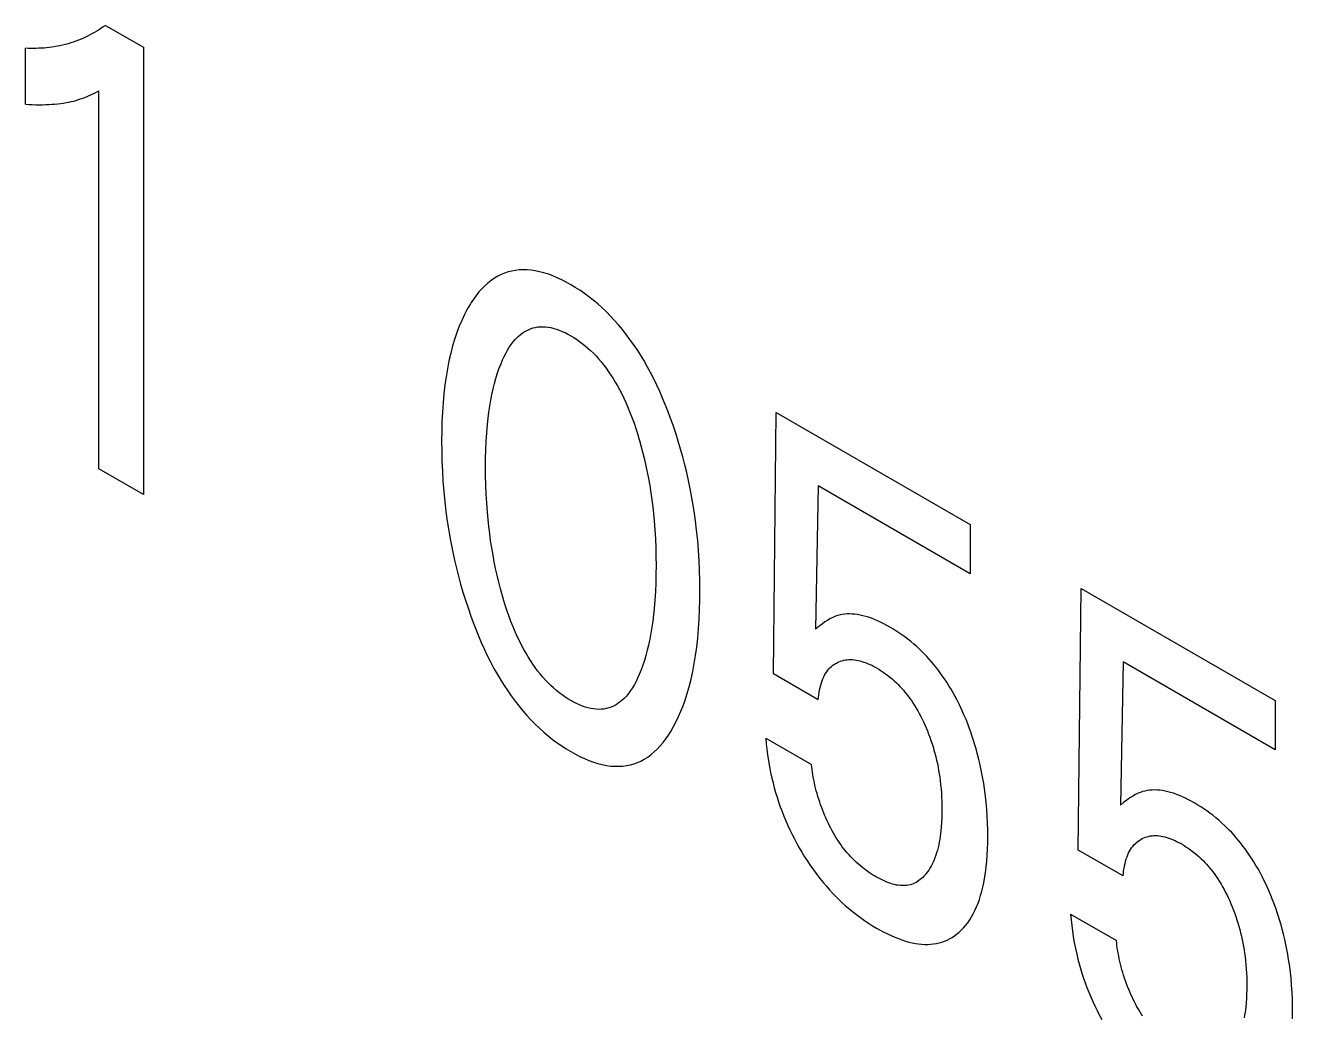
# Model space of a CAD drawing. Extents: x 0 to 420, y 0 to 297.
# Drawn here: x 179.182 to 183.092, y 122.081 to 125.136 of the extents above; entities that cross this region are included whole.
import ezdxf

# ---------------------------------------------------------------- set-up
doc = ezdxf.new("R2010")
doc.units = 0
doc.header["$LTSCALE"] = 23.1
doc.layers.add('40000_ISO', color=7, linetype='CONTINUOUS')

msp = doc.modelspace()

# ---------------------------------------------------------------- linework, layer by layer
at = {"layer": '40000_ISO', "color": 7, "linetype": 'CONTINUOUS'}
for p, q in [((179.4226, 125.1313), (179.4154, 125.1264)), ((179.4297, 125.1363), (179.4226, 125.1313)), ((179.4297, 125.1363), (179.5469, 125.0687)), ((179.3461, 125.0906), (179.3382, 125.0877)), ((179.354, 125.0938), (179.3461, 125.0906)), ((179.362, 125.0973), (179.354, 125.0938)), ((179.3699, 125.1009), (179.362, 125.0973)), ((179.3778, 125.1047), (179.3699, 125.1009)), ((179.3855, 125.1087), (179.3778, 125.1047)), ((179.3931, 125.1129), (179.3855, 125.1087)), ((179.4007, 125.1172), (179.3931, 125.1129)), ((179.4081, 125.1217), (179.4007, 125.1172)), ((179.4154, 125.1264), (179.4081, 125.1217)), ((179.1821, 124.8927), (179.1821, 125.0658)), ((179.1905, 125.0654), (179.1821, 125.0658)), ((179.1989, 125.0652), (179.1905, 125.0654)), ((179.2072, 125.0651), (179.1989, 125.0652)), ((179.2154, 125.0652), (179.2072, 125.0651)), ((179.2236, 125.0655), (179.2154, 125.0652)), ((179.2317, 125.0659), (179.2236, 125.0655)), ((179.2398, 125.0664), (179.2317, 125.0659)), ((179.2478, 125.0672), (179.2398, 125.0664)), ((179.2558, 125.0681), (179.2478, 125.0672)), ((179.2636, 125.0691), (179.2558, 125.0681)), ((179.2715, 125.0703), (179.2636, 125.0691)), ((179.2801, 125.0718), (179.2715, 125.0703)), ((179.2886, 125.0735), (179.2801, 125.0718)), ((179.2971, 125.0754), (179.2886, 125.0735)), ((179.3055, 125.0775), (179.2971, 125.0754)), ((179.3138, 125.0798), (179.3055, 125.0775)), ((179.322, 125.0822), (179.3138, 125.0798)), ((179.3301, 125.0849), (179.322, 125.0822)), ((179.3382, 125.0877), (179.3301, 125.0849)), ((179.5469, 125.0687), (179.5469, 123.6885)), ((179.3974, 124.9284), (179.4085, 124.9342)), ((179.4085, 123.7684), (179.4085, 124.9342)), ((179.2641, 124.8927), (179.2732, 124.8934)), ((179.2732, 124.8934), (179.2823, 124.8943)), ((179.2823, 124.8943), (179.2913, 124.8953)), ((179.2913, 124.8953), (179.3003, 124.8966)), ((179.3003, 124.8966), (179.3081, 124.8979)), ((179.3081, 124.8979), (179.3159, 124.8994)), ((179.3159, 124.8994), (179.3236, 124.9011)), ((179.3236, 124.9011), (179.3312, 124.9029)), ((179.3312, 124.9029), (179.3387, 124.9049)), ((179.3387, 124.9049), (179.3462, 124.9071)), ((179.3462, 124.9071), (179.3527, 124.9093)), ((179.3527, 124.9093), (179.3591, 124.9115)), ((179.3591, 124.9115), (179.3655, 124.9139)), ((179.3655, 124.9139), (179.3725, 124.9168)), ((179.3725, 124.9168), (179.3794, 124.9198)), ((179.3794, 124.9198), (179.3862, 124.9229)), ((179.3862, 124.9229), (179.3974, 124.9284)), ((179.1821, 124.8927), (179.1928, 124.8922)), ((179.1928, 124.8922), (179.2034, 124.8919)), ((179.2034, 124.8919), (179.214, 124.8916)), ((179.214, 124.8916), (179.2246, 124.8915)), ((179.2246, 124.8915), (179.2351, 124.8916)), ((179.2351, 124.8916), (179.2456, 124.8918)), ((179.2456, 124.8918), (179.2549, 124.8922)), ((179.2549, 124.8922), (179.2641, 124.8927)), ((180.619, 124.3492), (180.609, 124.3414)), ((180.6294, 124.3564), (180.619, 124.3492)), ((180.6403, 124.3628), (180.6294, 124.3564)), ((180.6504, 124.3677), (180.6403, 124.3628)), ((180.6608, 124.3719), (180.6504, 124.3677)), ((180.6715, 124.3755), (180.6608, 124.3719)), ((180.6827, 124.3783), (180.6715, 124.3755)), ((180.6941, 124.3804), (180.6827, 124.3783)), ((180.7058, 124.3818), (180.6941, 124.3804)), ((180.7178, 124.3823), (180.7058, 124.3818)), ((180.7301, 124.3821), (180.7178, 124.3823)), ((180.7426, 124.3811), (180.7301, 124.3821)), ((180.7556, 124.3791), (180.7426, 124.3811)), ((180.7688, 124.3764), (180.7556, 124.3791)), ((180.7822, 124.3728), (180.7688, 124.3764)), ((180.7958, 124.3685), (180.7822, 124.3728)), ((180.8095, 124.3634), (180.7958, 124.3685)), ((180.8233, 124.3576), (180.8095, 124.3634)), ((180.8371, 124.3511), (180.8233, 124.3576)), ((180.8511, 124.344), (180.8371, 124.3511)), ((180.5817, 124.3138), (180.5734, 124.3034)), ((180.5904, 124.3236), (180.5817, 124.3138)), ((180.5995, 124.3328), (180.5904, 124.3236)), ((180.609, 124.3414), (180.5995, 124.3328)), ((180.865, 124.3362), (180.8511, 124.344)), ((180.879, 124.3279), (180.865, 124.3362)), ((180.893, 124.3189), (180.879, 124.3279)), ((180.9069, 124.3093), (180.893, 124.3189)), ((180.9207, 124.2992), (180.9069, 124.3093)), ((180.5553, 124.277), (180.5457, 124.2607)), ((180.558, 124.2813), (180.5553, 124.277)), ((180.5655, 124.2926), (180.558, 124.2813)), ((180.5734, 124.3034), (180.5655, 124.2926)), ((180.9344, 124.2885), (180.9207, 124.2992)), ((180.948, 124.2771), (180.9344, 124.2885)), ((180.9614, 124.2652), (180.948, 124.2771)), ((180.5368, 124.2438), (180.5285, 124.2262)), ((180.5457, 124.2607), (180.5368, 124.2438)), ((180.9747, 124.2527), (180.9614, 124.2652)), ((180.9877, 124.2396), (180.9747, 124.2527)), ((181.0002, 124.2262), (180.9877, 124.2396)), ((180.5208, 124.208), (180.5137, 124.1892)), ((180.5285, 124.2262), (180.5208, 124.208)), ((180.715, 124.1864), (180.7212, 124.1905)), ((180.7212, 124.1905), (180.7276, 124.1942)), ((180.7276, 124.1942), (180.7343, 124.1975)), ((180.7343, 124.1975), (180.7412, 124.2003)), ((180.7412, 124.2003), (180.7483, 124.2027)), ((180.7483, 124.2027), (180.7557, 124.2045)), ((180.7557, 124.2045), (180.7633, 124.2058)), ((180.7633, 124.2058), (180.7711, 124.2065)), ((180.7711, 124.2065), (180.7791, 124.2067)), ((180.7791, 124.2067), (180.7871, 124.2062)), ((180.7871, 124.2062), (180.7954, 124.2052)), ((180.7954, 124.2052), (180.8037, 124.2037)), ((180.8037, 124.2037), (180.8122, 124.2016)), ((180.8122, 124.2016), (180.8208, 124.199)), ((180.8208, 124.199), (180.8296, 124.1959)), ((180.8296, 124.1959), (180.8383, 124.1923)), ((180.8383, 124.1923), (180.8472, 124.1883)), ((181.0125, 124.2122), (181.0002, 124.2262)), ((181.0245, 124.1978), (181.0125, 124.2122)), ((181.0363, 124.1829), (181.0245, 124.1978)), ((180.5071, 124.1699), (180.5004, 124.1475)), ((180.5137, 124.1892), (180.5071, 124.1699)), ((180.6753, 124.1432), (180.6813, 124.152)), ((180.6813, 124.152), (180.6876, 124.1603)), ((180.6876, 124.1603), (180.6943, 124.168)), ((180.6943, 124.168), (180.7015, 124.1753)), ((180.7015, 124.1753), (180.709, 124.1819)), ((180.709, 124.1819), (180.715, 124.1864)), ((180.8472, 124.1883), (180.8561, 124.1838)), ((180.8561, 124.1838), (180.865, 124.1788)), ((180.865, 124.1788), (180.8739, 124.1735)), ((180.8739, 124.1735), (180.8828, 124.1677)), ((180.8828, 124.1677), (180.8917, 124.1615)), ((180.8917, 124.1615), (180.9005, 124.155)), ((180.9005, 124.155), (180.9092, 124.148)), ((181.0477, 124.1676), (181.0363, 124.1829)), ((181.0588, 124.1519), (181.0477, 124.1676)), ((181.0696, 124.1359), (181.0588, 124.1519)), ((180.4944, 124.1246), (180.489, 124.1011)), ((180.5004, 124.1475), (180.4944, 124.1246)), ((180.6547, 124.1045), (180.6595, 124.1146)), ((180.6595, 124.1146), (180.6644, 124.1245)), ((180.6644, 124.1245), (180.6697, 124.1341)), ((180.6697, 124.1341), (180.6753, 124.1432)), ((180.9092, 124.148), (180.9178, 124.1406)), ((180.9178, 124.1406), (180.9263, 124.1329)), ((180.9263, 124.1329), (180.9347, 124.1248)), ((180.9347, 124.1248), (180.9429, 124.1163)), ((180.9429, 124.1163), (180.9509, 124.1075)), ((181.08, 124.1196), (181.0696, 124.1359)), ((181.09, 124.1031), (181.08, 124.1196)), ((180.4843, 124.077), (180.4801, 124.0525)), ((180.489, 124.1011), (180.4843, 124.077)), ((180.6383, 124.0615), (180.6434, 124.0762)), ((180.6434, 124.0762), (180.6488, 124.0905)), ((180.6488, 124.0905), (180.6547, 124.1045)), ((180.9509, 124.1075), (180.9589, 124.0981)), ((180.9589, 124.0981), (180.9667, 124.0883)), ((180.9667, 124.0883), (180.9743, 124.0783)), ((180.9743, 124.0783), (180.9817, 124.0679)), ((181.1009, 124.0842), (181.09, 124.1031)), ((181.1113, 124.065), (181.1009, 124.0842)), ((180.4801, 124.0525), (180.4766, 124.0275)), ((180.6293, 124.031), (180.6336, 124.0464)), ((180.6336, 124.0464), (180.6383, 124.0615)), ((180.9817, 124.0679), (180.9888, 124.0573)), ((180.9888, 124.0573), (180.9957, 124.0465)), ((180.9957, 124.0465), (181.0024, 124.0355)), ((181.0024, 124.0355), (181.0089, 124.0244)), ((181.1212, 124.0456), (181.1113, 124.065)), ((181.1307, 124.0261), (181.1212, 124.0456)), ((180.4734, 123.9996), (180.4708, 123.9713)), ((180.4766, 124.0275), (180.4734, 123.9996)), ((180.618, 123.9797), (180.6215, 123.9976)), ((180.6215, 123.9976), (180.6254, 124.0152)), ((180.6254, 124.0152), (180.6293, 124.031)), ((181.0089, 124.0244), (181.015, 124.0131)), ((181.015, 124.0131), (181.021, 124.0018)), ((181.021, 124.0018), (181.0285, 123.9864)), ((181.1398, 124.0064), (181.1307, 124.0261)), ((181.1484, 123.9866), (181.1398, 124.0064)), ((180.4708, 123.9713), (180.4689, 123.9425)), ((180.6122, 123.9429), (180.615, 123.9615)), ((180.615, 123.9615), (180.618, 123.9797)), ((181.0285, 123.9864), (181.0357, 123.971)), ((181.0357, 123.971), (181.0424, 123.9555)), ((181.0424, 123.9555), (181.0487, 123.9399)), ((181.1566, 123.9667), (181.1484, 123.9866)), ((181.1645, 123.9468), (181.1566, 123.9667)), ((180.4689, 123.9425), (180.4675, 123.9134)), ((180.6078, 123.9051), (180.6099, 123.9241)), ((180.6099, 123.9241), (180.6122, 123.9429)), ((181.0487, 123.9399), (181.0547, 123.9242)), ((181.0547, 123.9242), (181.0603, 123.9086)), ((181.172, 123.9268), (181.1645, 123.9468)), ((181.1807, 123.9024), (181.172, 123.9268)), ((181.49, 123.1353), (181.4988, 123.9418)), ((181.4988, 123.9418), (182.0974, 123.5962)), ((180.4667, 123.8839), (180.4664, 123.8541)), ((180.4675, 123.9134), (180.4667, 123.8839)), ((180.604, 123.8535), (180.6057, 123.8795)), ((180.6057, 123.8795), (180.6078, 123.9051)), ((181.0603, 123.9086), (181.0656, 123.8929)), ((181.0656, 123.8929), (181.0706, 123.8773)), ((181.0706, 123.8773), (181.0753, 123.8617)), ((181.1889, 123.878), (181.1807, 123.9024)), ((181.1967, 123.8536), (181.1889, 123.878)), ((180.4664, 123.8541), (180.4667, 123.8235)), ((180.6029, 123.8273), (180.604, 123.8535)), ((181.0753, 123.8617), (181.0769, 123.8561)), ((181.0769, 123.8561), (181.0824, 123.8363)), ((181.2039, 123.8292), (181.1967, 123.8536)), ((180.4667, 123.8235), (180.4674, 123.7926)), ((180.602, 123.7739), (180.6022, 123.8007)), ((180.6022, 123.8007), (180.6029, 123.8273)), ((181.0824, 123.8363), (181.0876, 123.8166)), ((181.0876, 123.8166), (181.0924, 123.797)), ((181.2107, 123.805), (181.2039, 123.8292)), ((181.217, 123.7808), (181.2107, 123.805)), ((179.5469, 123.6885), (179.4085, 123.7684)), ((180.4674, 123.7926), (180.4688, 123.7614)), ((180.4688, 123.7614), (180.4707, 123.7299)), ((180.6022, 123.7464), (180.602, 123.7739)), ((181.0924, 123.797), (181.0968, 123.7774)), ((181.0968, 123.7774), (181.1008, 123.758)), ((181.2229, 123.7567), (181.217, 123.7808)), ((180.4707, 123.7299), (180.4733, 123.6981)), ((180.6028, 123.7187), (180.6022, 123.7464)), ((181.1008, 123.758), (181.1046, 123.7386)), ((181.1046, 123.7386), (181.1085, 123.7165)), ((181.2296, 123.7266), (181.2229, 123.7567)), ((181.2356, 123.6967), (181.2296, 123.7266)), ((180.4733, 123.6981), (180.4764, 123.666)), ((180.604, 123.6907), (180.6028, 123.7187)), ((180.6056, 123.6625), (180.604, 123.6907)), ((181.1085, 123.7165), (181.112, 123.6946)), ((181.112, 123.6946), (181.1151, 123.6727)), ((181.241, 123.6669), (181.2356, 123.6967)), ((181.6284, 123.7154), (181.6204, 123.2735)), ((182.0974, 123.4447), (181.6284, 123.7154)), ((180.4764, 123.666), (180.4799, 123.6365)), ((180.6078, 123.634), (180.6056, 123.6625)), ((181.1151, 123.6727), (181.1178, 123.651)), ((181.1178, 123.651), (181.1201, 123.6295)), ((181.2457, 123.6374), (181.241, 123.6669)), ((180.4799, 123.6365), (180.484, 123.6068)), ((180.484, 123.6068), (180.4887, 123.5769)), ((180.6098, 123.6123), (180.6078, 123.634)), ((180.6121, 123.5905), (180.6098, 123.6123)), ((181.1201, 123.6295), (181.1222, 123.6081)), ((181.1222, 123.6081), (181.1244, 123.58)), ((181.2499, 123.6081), (181.2457, 123.6374)), ((181.2534, 123.579), (181.2499, 123.6081)), ((180.4887, 123.5769), (180.4939, 123.5468)), ((180.6148, 123.5685), (180.6121, 123.5905)), ((180.6178, 123.5464), (180.6148, 123.5685)), ((181.1244, 123.58), (181.126, 123.5522)), ((181.2566, 123.5474), (181.2534, 123.579)), ((182.0974, 123.5962), (182.0974, 123.4447)), ((180.4939, 123.5468), (180.4999, 123.5165)), ((180.6213, 123.5241), (180.6178, 123.5464)), ((181.126, 123.5522), (181.1271, 123.5246)), ((181.2592, 123.5161), (181.2566, 123.5474)), ((180.4999, 123.5165), (180.5065, 123.486)), ((180.5065, 123.486), (180.5122, 123.4617)), ((180.6251, 123.5017), (180.6213, 123.5241)), ((180.629, 123.4811), (180.6251, 123.5017)), ((181.1271, 123.5246), (181.1278, 123.4973)), ((181.1278, 123.4973), (181.128, 123.4702)), ((181.2611, 123.4851), (181.2592, 123.5161)), ((180.5122, 123.4617), (180.5184, 123.4372)), ((180.6332, 123.4605), (180.629, 123.4811)), ((180.6378, 123.4397), (180.6332, 123.4605)), ((181.128, 123.4702), (181.1278, 123.4429)), ((181.2625, 123.4544), (181.2611, 123.4851)), ((181.2633, 123.424), (181.2625, 123.4544)), ((180.5184, 123.4372), (180.5251, 123.4127)), ((180.5251, 123.4127), (180.5322, 123.3882)), ((180.6428, 123.4189), (180.6378, 123.4397)), ((180.6482, 123.3979), (180.6428, 123.4189)), ((181.1272, 123.416), (181.126, 123.3893)), ((181.1278, 123.4429), (181.1272, 123.416)), ((181.2636, 123.3939), (181.2633, 123.424)), ((180.5322, 123.3882), (180.5398, 123.3635)), ((180.654, 123.3769), (180.6482, 123.3979)), ((180.6587, 123.3609), (180.654, 123.3769)), ((181.126, 123.3893), (181.1244, 123.363)), ((181.2633, 123.3636), (181.2636, 123.3939)), ((182.4307, 122.5922), (182.4395, 123.3987)), ((182.4395, 123.3987), (183.0381, 123.0531)), ((180.5398, 123.3635), (180.5479, 123.3389)), ((180.5479, 123.3389), (180.5566, 123.3141)), ((180.6637, 123.3449), (180.6587, 123.3609)), ((180.669, 123.3289), (180.6637, 123.3449)), ((181.1223, 123.337), (181.1203, 123.3176)), ((181.1244, 123.363), (181.1223, 123.337)), ((181.2612, 123.3041), (181.2626, 123.3337)), ((181.2626, 123.3337), (181.2633, 123.3636)), ((180.5566, 123.3141), (180.5641, 123.2937)), ((180.5641, 123.2937), (180.5719, 123.2733)), ((180.6746, 123.3129), (180.669, 123.3289)), ((180.6805, 123.2969), (180.6746, 123.3129)), ((180.6869, 123.281), (180.6805, 123.2969)), ((181.1179, 123.2984), (181.1152, 123.2796)), ((181.1203, 123.3176), (181.1179, 123.2984)), ((181.2593, 123.2749), (181.2612, 123.3041)), ((181.6492, 123.2958), (181.6402, 123.2894)), ((181.6585, 123.3018), (181.6492, 123.2958)), ((181.6668, 123.3065), (181.6585, 123.3018)), ((181.6753, 123.3106), (181.6668, 123.3065)), ((181.6819, 123.3132), (181.6753, 123.3106)), ((181.6887, 123.3155), (181.6819, 123.3132)), ((181.6957, 123.3173), (181.6887, 123.3155)), ((181.7028, 123.3187), (181.6957, 123.3173)), ((181.7102, 123.3198), (181.7028, 123.3187)), ((181.7177, 123.3204), (181.7102, 123.3198)), ((181.7253, 123.3206), (181.7177, 123.3204)), ((181.7333, 123.3203), (181.7253, 123.3206)), ((181.7414, 123.3196), (181.7333, 123.3203)), ((181.7496, 123.3186), (181.7414, 123.3196)), ((181.7579, 123.3171), (181.7496, 123.3186)), ((181.7664, 123.3152), (181.7579, 123.3171)), ((181.7749, 123.3129), (181.7664, 123.3152)), ((181.7834, 123.3103), (181.7749, 123.3129)), ((181.7928, 123.307), (181.7834, 123.3103)), ((181.8022, 123.3034), (181.7928, 123.307)), ((181.8116, 123.2993), (181.8022, 123.3034)), ((181.8211, 123.295), (181.8116, 123.2993)), ((181.8306, 123.2902), (181.8211, 123.295)), ((181.8402, 123.2852), (181.8306, 123.2902)), ((180.5719, 123.2733), (180.5802, 123.2529)), ((180.5802, 123.2529), (180.5889, 123.2326)), ((180.6936, 123.2651), (180.6869, 123.281)), ((180.7008, 123.2492), (180.6936, 123.2651)), ((181.1122, 123.261), (181.1087, 123.2427)), ((181.1152, 123.2796), (181.1122, 123.261)), ((181.2567, 123.2461), (181.2593, 123.2749)), ((181.6302, 123.2816), (181.6204, 123.2735)), ((181.6402, 123.2894), (181.6302, 123.2816)), ((181.8497, 123.2798), (181.8402, 123.2852)), ((181.859, 123.2743), (181.8497, 123.2798)), ((181.8683, 123.2685), (181.859, 123.2743)), ((181.8776, 123.2624), (181.8683, 123.2685)), ((181.8868, 123.256), (181.8776, 123.2624)), ((181.8961, 123.2494), (181.8868, 123.256)), ((180.5889, 123.2326), (180.598, 123.2124)), ((180.598, 123.2124), (180.6075, 123.1923)), ((180.7084, 123.2335), (180.7008, 123.2492)), ((180.7143, 123.2219), (180.7084, 123.2335)), ((180.7205, 123.2104), (180.7143, 123.2219)), ((181.1049, 123.2247), (181.1011, 123.2086)), ((181.1087, 123.2427), (181.1049, 123.2247)), ((181.2501, 123.1923), (181.2536, 123.2178)), ((181.2536, 123.2178), (181.2567, 123.2461)), ((181.9052, 123.2424), (181.8961, 123.2494)), ((181.9144, 123.2351), (181.9052, 123.2424)), ((181.9234, 123.2275), (181.9144, 123.2351)), ((181.9324, 123.2196), (181.9234, 123.2275)), ((181.9413, 123.2114), (181.9324, 123.2196)), ((180.6075, 123.1923), (180.6175, 123.1724)), ((180.7269, 123.1991), (180.7205, 123.2104)), ((180.7336, 123.1879), (180.7269, 123.1991)), ((180.7405, 123.1769), (180.7336, 123.1879)), ((180.7477, 123.166), (180.7405, 123.1769)), ((181.0922, 123.1774), (181.0872, 123.1623)), ((181.0968, 123.1928), (181.0922, 123.1774)), ((181.1011, 123.2086), (181.0968, 123.1928)), ((181.246, 123.1673), (181.2501, 123.1923)), ((181.6924, 123.1728), (181.6972, 123.1746)), ((181.6972, 123.1746), (181.7021, 123.1762)), ((181.7021, 123.1762), (181.7072, 123.1776)), ((181.7072, 123.1776), (181.7123, 123.1786)), ((181.7123, 123.1786), (181.7176, 123.1793)), ((181.7176, 123.1793), (181.723, 123.1798)), ((181.723, 123.1798), (181.7285, 123.1799)), ((181.7285, 123.1799), (181.7341, 123.1797)), ((181.7341, 123.1797), (181.7398, 123.1792)), ((181.7398, 123.1792), (181.7456, 123.1784)), ((181.7456, 123.1784), (181.7514, 123.1773)), ((181.7514, 123.1773), (181.7574, 123.1759)), ((181.7574, 123.1759), (181.7633, 123.1742)), ((181.7633, 123.1742), (181.7697, 123.1721)), ((181.9488, 123.2041), (181.9413, 123.2114)), ((181.9562, 123.1967), (181.9488, 123.2041)), ((181.9635, 123.189), (181.9562, 123.1967)), ((181.9707, 123.1811), (181.9635, 123.189)), ((181.9778, 123.173), (181.9707, 123.1811)), ((181.9848, 123.1647), (181.9778, 123.173)), ((180.6175, 123.1724), (180.628, 123.1527)), ((180.628, 123.1527), (180.639, 123.1332)), ((180.7551, 123.1555), (180.7477, 123.166)), ((180.7628, 123.1452), (180.7551, 123.1555)), ((180.7706, 123.1353), (180.7628, 123.1452)), ((180.7787, 123.1257), (180.7706, 123.1353)), ((181.0818, 123.1476), (181.076, 123.1333)), ((181.0872, 123.1623), (181.0818, 123.1476)), ((181.2361, 123.1188), (181.2413, 123.1428)), ((181.2413, 123.1428), (181.246, 123.1673)), ((181.6284, 123.0553), (181.49, 123.1353)), ((181.6483, 123.1317), (181.6513, 123.137)), ((181.6513, 123.137), (181.6546, 123.142)), ((181.6546, 123.142), (181.6581, 123.1467)), ((181.6581, 123.1467), (181.6617, 123.151)), ((181.6617, 123.151), (181.6656, 123.155)), ((181.6656, 123.155), (181.6697, 123.1587)), ((181.6697, 123.1587), (181.6739, 123.1621)), ((181.6739, 123.1621), (181.6784, 123.1652)), ((181.6784, 123.1652), (181.683, 123.1681)), ((181.683, 123.1681), (181.6878, 123.1706)), ((181.6878, 123.1706), (181.6924, 123.1728)), ((181.7697, 123.1721), (181.7761, 123.1698)), ((181.7761, 123.1698), (181.7826, 123.1671)), ((181.7826, 123.1671), (181.7891, 123.1642)), ((181.7891, 123.1642), (181.7956, 123.161)), ((181.7956, 123.161), (181.8021, 123.1576)), ((181.8021, 123.1576), (181.8087, 123.1539)), ((181.8087, 123.1539), (181.8156, 123.1499)), ((181.8156, 123.1499), (181.8224, 123.1455)), ((181.8224, 123.1455), (181.8293, 123.141)), ((181.8293, 123.141), (181.8361, 123.1361)), ((181.8361, 123.1361), (181.8429, 123.131)), ((181.9916, 123.1562), (181.9848, 123.1647)), ((181.9984, 123.1476), (181.9916, 123.1562)), ((182.005, 123.1388), (181.9984, 123.1476)), ((182.0114, 123.1298), (182.005, 123.1388)), ((182.5692, 123.1723), (182.5611, 122.7303)), ((183.0381, 122.9016), (182.5692, 123.1723)), ((180.639, 123.1332), (180.6491, 123.1163)), ((180.6491, 123.1163), (180.6595, 123.0997)), ((180.6595, 123.0997), (180.6703, 123.0834)), ((180.7868, 123.1167), (180.7787, 123.1257)), ((180.795, 123.1081), (180.7868, 123.1167)), ((180.8034, 123.0999), (180.795, 123.1081)), ((180.8119, 123.0921), (180.8034, 123.0999)), ((181.0611, 123.1026), (181.0554, 123.093)), ((181.0663, 123.1125), (181.0611, 123.1026)), ((181.0713, 123.1227), (181.0663, 123.1125)), ((181.076, 123.1333), (181.0713, 123.1227)), ((181.2235, 123.0725), (181.2301, 123.0953)), ((181.2301, 123.0953), (181.2361, 123.1188)), ((181.6343, 123.094), (181.6362, 123.1013)), ((181.6362, 123.1013), (181.6383, 123.1082)), ((181.6383, 123.1082), (181.6405, 123.1145)), ((181.6405, 123.1145), (181.6428, 123.1205)), ((181.6428, 123.1205), (181.6454, 123.1262)), ((181.6454, 123.1262), (181.6483, 123.1317)), ((181.8429, 123.131), (181.8497, 123.1257)), ((181.8497, 123.1257), (181.8564, 123.1201)), ((181.8564, 123.1201), (181.863, 123.1142)), ((181.863, 123.1142), (181.8696, 123.1081)), ((181.8696, 123.1081), (181.8751, 123.1027)), ((181.8751, 123.1027), (181.8805, 123.0971)), ((181.8805, 123.0971), (181.8858, 123.0913)), ((182.0177, 123.1207), (182.0114, 123.1298)), ((182.0248, 123.11), (182.0177, 123.1207)), ((182.0317, 123.0991), (182.0248, 123.11)), ((182.0384, 123.088), (182.0317, 123.0991)), ((180.6703, 123.0834), (180.6814, 123.0674)), ((180.6814, 123.0674), (180.6929, 123.0518)), ((180.8206, 123.0846), (180.8119, 123.0921)), ((180.8293, 123.0775), (180.8206, 123.0846)), ((180.8382, 123.0709), (180.8293, 123.0775)), ((180.8471, 123.0646), (180.8382, 123.0709)), ((180.856, 123.0588), (180.8471, 123.0646)), ((180.865, 123.0534), (180.856, 123.0588)), ((181.0292, 123.0596), (181.0216, 123.0526)), ((181.0364, 123.0671), (181.0292, 123.0596)), ((181.0432, 123.0753), (181.0364, 123.0671)), ((181.0495, 123.0839), (181.0432, 123.0753)), ((181.0554, 123.093), (181.0495, 123.0839)), ((181.2178, 123.0547), (181.2235, 123.0725)), ((181.6284, 123.0553), (181.6292, 123.0634)), ((181.6292, 123.0634), (181.6301, 123.0713)), ((181.6301, 123.0713), (181.6313, 123.079)), ((181.6313, 123.079), (181.6327, 123.0866)), ((181.6327, 123.0866), (181.6343, 123.094)), ((181.8858, 123.0913), (181.8911, 123.0853)), ((181.8911, 123.0853), (181.8962, 123.0792)), ((181.8962, 123.0792), (181.9013, 123.073)), ((181.9013, 123.073), (181.9062, 123.0666)), ((181.9062, 123.0666), (181.9111, 123.06)), ((181.9111, 123.06), (181.9158, 123.0534)), ((182.0448, 123.0768), (182.0384, 123.088)), ((182.0511, 123.0655), (182.0448, 123.0768)), ((182.0571, 123.0541), (182.0511, 123.0655)), ((180.6929, 123.0518), (180.7047, 123.0366)), ((180.7047, 123.0366), (180.7168, 123.0218)), ((180.7168, 123.0218), (180.7292, 123.0075)), ((180.874, 123.0485), (180.865, 123.0534)), ((180.8829, 123.044), (180.874, 123.0485)), ((180.8918, 123.0399), (180.8829, 123.044)), ((180.9007, 123.0364), (180.8918, 123.0399)), ((180.9094, 123.0333), (180.9007, 123.0364)), ((180.9181, 123.0307), (180.9094, 123.0333)), ((180.9266, 123.0287), (180.9181, 123.0307)), ((180.935, 123.0273), (180.9266, 123.0287)), ((180.9433, 123.0263), (180.935, 123.0273)), ((180.9513, 123.026), (180.9433, 123.0263)), ((180.9594, 123.0263), (180.9513, 123.026)), ((180.9673, 123.0272), (180.9594, 123.0263)), ((180.9749, 123.0286), (180.9673, 123.0272)), ((180.9823, 123.0306), (180.9749, 123.0286)), ((180.9895, 123.0331), (180.9823, 123.0306)), ((180.9964, 123.0362), (180.9895, 123.0331)), ((181.0031, 123.0396), (180.9964, 123.0362)), ((181.0095, 123.0436), (181.0031, 123.0396)), ((181.0157, 123.0479), (181.0095, 123.0436)), ((181.0216, 123.0526), (181.0157, 123.0479)), ((181.1978, 123.0041), (181.2049, 123.0205)), ((181.2049, 123.0205), (181.2116, 123.0374)), ((181.2116, 123.0374), (181.2178, 123.0547)), ((181.9158, 123.0534), (181.9204, 123.0466)), ((181.9204, 123.0466), (181.9256, 123.0384)), ((181.9256, 123.0384), (181.9307, 123.0302)), ((181.9307, 123.0302), (181.9355, 123.0217)), ((181.9355, 123.0217), (181.9402, 123.0132)), ((182.0629, 123.0426), (182.0571, 123.0541)), ((182.0685, 123.031), (182.0629, 123.0426)), ((182.0739, 123.0194), (182.0685, 123.031)), ((182.079, 123.0077), (182.0739, 123.0194)), ((183.0381, 123.0531), (183.0381, 122.9016)), ((180.7292, 123.0075), (180.7418, 122.9938)), ((180.7418, 122.9938), (180.7549, 122.9805)), ((180.7549, 122.9805), (180.7681, 122.9678)), ((181.1821, 122.9728), (181.1902, 122.9882)), ((181.1902, 122.9882), (181.1978, 123.0041)), ((181.9402, 123.0132), (181.9447, 123.0046)), ((181.9447, 123.0046), (181.9491, 122.9959)), ((181.9491, 122.9959), (181.9532, 122.9872)), ((181.9532, 122.9872), (181.9572, 122.9784)), ((181.9572, 122.9784), (181.9611, 122.9695)), ((182.0845, 122.9948), (182.079, 123.0077)), ((182.0897, 122.9818), (182.0845, 122.9948)), ((182.0946, 122.9689), (182.0897, 122.9818)), ((180.7681, 122.9678), (180.7816, 122.9558)), ((180.7816, 122.9558), (180.7952, 122.9443)), ((180.7952, 122.9443), (180.809, 122.9334)), ((181.1582, 122.9348), (181.166, 122.9462)), ((181.166, 122.9462), (181.1735, 122.958)), ((181.1735, 122.958), (181.1821, 122.9728)), ((181.9611, 122.9695), (181.9652, 122.9597)), ((181.9652, 122.9597), (181.9691, 122.9498)), ((181.9691, 122.9498), (181.9728, 122.9399)), ((181.9728, 122.9399), (181.9763, 122.93)), ((182.0993, 122.9559), (182.0946, 122.9689)), ((182.1038, 122.9429), (182.0993, 122.9559)), ((182.108, 122.93), (182.1038, 122.9429)), ((180.809, 122.9334), (180.8229, 122.9232)), ((180.8229, 122.9232), (180.8369, 122.9135)), ((180.8369, 122.9135), (180.8509, 122.9045)), ((180.8509, 122.9045), (180.865, 122.896)), ((181.1227, 122.8949), (181.1322, 122.9039)), ((181.1322, 122.9039), (181.1413, 122.9137)), ((181.1413, 122.9137), (181.1499, 122.924)), ((181.1499, 122.924), (181.1582, 122.9348)), ((181.4665, 122.9373), (181.468, 122.9202)), ((181.4665, 122.9373), (181.6079, 122.8557)), ((181.468, 122.9202), (181.4698, 122.9029)), ((181.4698, 122.9029), (181.472, 122.8854)), ((181.9763, 122.93), (181.9796, 122.9201)), ((181.9796, 122.9201), (181.9827, 122.9102)), ((181.9827, 122.9102), (181.9856, 122.9004)), ((181.9856, 122.9004), (181.9883, 122.8905)), ((182.112, 122.917), (182.108, 122.93)), ((182.1158, 122.9041), (182.112, 122.917)), ((182.1193, 122.8912), (182.1158, 122.9041)), ((180.865, 122.896), (180.8791, 122.8882)), ((180.8791, 122.8882), (180.8932, 122.881)), ((180.8932, 122.881), (180.9072, 122.8745)), ((180.9072, 122.8745), (180.9211, 122.8687)), ((180.9211, 122.8687), (180.9349, 122.8636)), ((180.9349, 122.8636), (180.9486, 122.8593)), ((181.0601, 122.8584), (181.0709, 122.8622)), ((181.0709, 122.8622), (181.0813, 122.8668)), ((181.0813, 122.8668), (181.0913, 122.8721)), ((181.0913, 122.8721), (181.1023, 122.8789)), ((181.1023, 122.8789), (181.1128, 122.8865)), ((181.1128, 122.8865), (181.1227, 122.8949)), ((181.472, 122.8854), (181.4747, 122.8677)), ((181.4747, 122.8677), (181.4778, 122.8498)), ((181.9883, 122.8905), (181.9911, 122.8799)), ((181.9911, 122.8799), (181.9936, 122.8692)), ((181.9936, 122.8692), (181.996, 122.8587)), ((182.1234, 122.8754), (182.1193, 122.8912)), ((182.1272, 122.8596), (182.1234, 122.8754)), ((180.9486, 122.8593), (180.9621, 122.8558)), ((180.9621, 122.8558), (180.9754, 122.8532)), ((180.9754, 122.8532), (180.9885, 122.8514)), ((180.9885, 122.8514), (181.0012, 122.8505)), ((181.0012, 122.8505), (181.0135, 122.8505)), ((181.0135, 122.8505), (181.0256, 122.8513)), ((181.0256, 122.8513), (181.0374, 122.8529)), ((181.0374, 122.8529), (181.0489, 122.8552)), ((181.0489, 122.8552), (181.0601, 122.8584)), ((181.4778, 122.8498), (181.4814, 122.8318)), ((181.4814, 122.8318), (181.4854, 122.8136)), ((181.6087, 122.8482), (181.6079, 122.8557)), ((181.6095, 122.8405), (181.6087, 122.8482)), ((181.6106, 122.8327), (181.6095, 122.8405)), ((181.6118, 122.8247), (181.6106, 122.8327)), ((181.6132, 122.8166), (181.6118, 122.8247)), ((181.996, 122.8587), (181.9981, 122.8481)), ((181.9981, 122.8481), (182, 122.8377)), ((182, 122.8377), (182.0018, 122.8273)), ((182.0018, 122.8273), (182.0033, 122.8169)), ((182.1306, 122.8439), (182.1272, 122.8596)), ((182.1337, 122.8283), (182.1306, 122.8439)), ((182.1366, 122.8128), (182.1337, 122.8283)), ((181.4854, 122.8136), (181.489, 122.7991)), ((181.489, 122.7991), (181.4928, 122.7844)), ((181.4928, 122.7844), (181.497, 122.7698)), ((181.6148, 122.8084), (181.6132, 122.8166)), ((181.6165, 122.8001), (181.6148, 122.8084)), ((181.6184, 122.7917), (181.6165, 122.8001)), ((181.6204, 122.7833), (181.6184, 122.7917)), ((181.6226, 122.7747), (181.6204, 122.7833)), ((182.0033, 122.8169), (182.0047, 122.8066)), ((182.0047, 122.8066), (182.0062, 122.7936)), ((182.0062, 122.7936), (182.0075, 122.7807)), ((182.1392, 122.7973), (182.1366, 122.8128)), ((182.1415, 122.782), (182.1392, 122.7973)), ((182.1435, 122.7667), (182.1415, 122.782)), ((181.497, 122.7698), (181.5014, 122.7551)), ((181.5014, 122.7551), (181.5062, 122.7404)), ((181.6249, 122.7661), (181.6226, 122.7747)), ((181.6275, 122.7575), (181.6249, 122.7661)), ((181.6301, 122.7488), (181.6275, 122.7575)), ((181.633, 122.7401), (181.6301, 122.7488)), ((182.0075, 122.7807), (182.0085, 122.7679)), ((182.0085, 122.7679), (182.0092, 122.7552)), ((182.0092, 122.7552), (182.0098, 122.7427)), ((182.1466, 122.7396), (182.1435, 122.7667)), ((182.5809, 122.7462), (182.5709, 122.7385)), ((182.5899, 122.7527), (182.5809, 122.7462)), ((182.5992, 122.7586), (182.5899, 122.7527)), ((182.6075, 122.7633), (182.5992, 122.7586)), ((182.6161, 122.7675), (182.6075, 122.7633)), ((182.6227, 122.7701), (182.6161, 122.7675)), ((182.6294, 122.7723), (182.6227, 122.7701)), ((182.6364, 122.7742), (182.6294, 122.7723)), ((182.6436, 122.7756), (182.6364, 122.7742)), ((182.6509, 122.7766), (182.6436, 122.7756)), ((182.6584, 122.7772), (182.6509, 122.7766)), ((182.6661, 122.7774), (182.6584, 122.7772)), ((182.674, 122.7772), (182.6661, 122.7774)), ((182.6821, 122.7765), (182.674, 122.7772)), ((182.6904, 122.7754), (182.6821, 122.7765)), ((182.6987, 122.7739), (182.6904, 122.7754)), ((182.7071, 122.772), (182.6987, 122.7739)), ((182.7156, 122.7698), (182.7071, 122.772)), ((182.7242, 122.7671), (182.7156, 122.7698)), ((182.7335, 122.7639), (182.7242, 122.7671)), ((182.7429, 122.7602), (182.7335, 122.7639)), ((182.7524, 122.7562), (182.7429, 122.7602)), ((182.7619, 122.7518), (182.7524, 122.7562)), ((182.7714, 122.7471), (182.7619, 122.7518)), ((182.7809, 122.742), (182.7714, 122.7471)), ((181.5062, 122.7404), (181.5113, 122.7257)), ((181.5113, 122.7257), (181.5168, 122.7111)), ((181.5168, 122.7111), (181.5225, 122.6964)), ((181.636, 122.7314), (181.633, 122.7401)), ((181.6391, 122.7227), (181.636, 122.7314)), ((181.6424, 122.714), (181.6391, 122.7227)), ((181.6459, 122.7054), (181.6424, 122.714)), ((181.6491, 122.6975), (181.6459, 122.7054)), ((182.01, 122.7041), (182.0097, 122.6905)), ((182.0098, 122.7427), (182.0101, 122.7302)), ((182.0102, 122.7179), (182.01, 122.7041)), ((182.0101, 122.7302), (182.0102, 122.7179)), ((182.1484, 122.7181), (182.1466, 122.7396)), ((182.1499, 122.6968), (182.1484, 122.7181)), ((182.5709, 122.7385), (182.5611, 122.7303)), ((182.7905, 122.7367), (182.7809, 122.742)), ((182.7998, 122.7311), (182.7905, 122.7367)), ((182.8091, 122.7253), (182.7998, 122.7311)), ((182.8183, 122.7193), (182.8091, 122.7253)), ((182.8276, 122.7129), (182.8183, 122.7193)), ((182.8368, 122.7062), (182.8276, 122.7129)), ((182.846, 122.6993), (182.8368, 122.7062)), ((181.5225, 122.6964), (181.5284, 122.6823)), ((181.5284, 122.6823), (181.5346, 122.6683)), ((181.5346, 122.6683), (181.5412, 122.6543)), ((181.6525, 122.6898), (181.6491, 122.6975)), ((181.656, 122.682), (181.6525, 122.6898)), ((181.6597, 122.6744), (181.656, 122.682)), ((181.6634, 122.6668), (181.6597, 122.6744)), ((181.6673, 122.6592), (181.6634, 122.6668)), ((182.009, 122.677), (182.0081, 122.6637)), ((182.0097, 122.6905), (182.009, 122.677)), ((182.1508, 122.6758), (182.1499, 122.6968)), ((182.1514, 122.6549), (182.1508, 122.6758)), ((182.8551, 122.692), (182.846, 122.6993)), ((182.8642, 122.6844), (182.8551, 122.692)), ((182.8731, 122.6765), (182.8642, 122.6844)), ((182.882, 122.6683), (182.8731, 122.6765)), ((182.8895, 122.661), (182.882, 122.6683)), ((181.5412, 122.6543), (181.548, 122.6403)), ((181.548, 122.6403), (181.555, 122.6265)), ((181.555, 122.6265), (181.5624, 122.6128)), ((181.6713, 122.6518), (181.6673, 122.6592)), ((181.6754, 122.6444), (181.6713, 122.6518)), ((181.6797, 122.6371), (181.6754, 122.6444)), ((181.684, 122.63), (181.6797, 122.6371)), ((181.6885, 122.6229), (181.684, 122.63)), ((182.0034, 122.6258), (182.0019, 122.6172)), ((182.0048, 122.6347), (182.0034, 122.6258)), ((182.0068, 122.6507), (182.0048, 122.6347)), ((182.0081, 122.6637), (182.0068, 122.6507)), ((182.1516, 122.6343), (182.1514, 122.6549)), ((182.1514, 122.6149), (182.1516, 122.6343)), ((182.6237, 122.6249), (182.6285, 122.6275)), ((182.6285, 122.6275), (182.6332, 122.6296)), ((182.6332, 122.6296), (182.638, 122.6315)), ((182.638, 122.6315), (182.6429, 122.6331)), ((182.6429, 122.6331), (182.6479, 122.6344)), ((182.6479, 122.6344), (182.6531, 122.6355)), ((182.6531, 122.6355), (182.6584, 122.6362)), ((182.6584, 122.6362), (182.6638, 122.6366)), ((182.6638, 122.6366), (182.6693, 122.6368)), ((182.6693, 122.6368), (182.6749, 122.6366)), ((182.6749, 122.6366), (182.6806, 122.636)), ((182.6806, 122.636), (182.6863, 122.6352)), ((182.6863, 122.6352), (182.6922, 122.6341)), ((182.6922, 122.6341), (182.6981, 122.6328)), ((182.6981, 122.6328), (182.7041, 122.6311)), ((182.7041, 122.6311), (182.7105, 122.629)), ((182.7105, 122.629), (182.7169, 122.6267)), ((182.7169, 122.6267), (182.7233, 122.624)), ((182.8969, 122.6535), (182.8895, 122.661)), ((182.9042, 122.6459), (182.8969, 122.6535)), ((182.9114, 122.638), (182.9042, 122.6459)), ((182.9185, 122.6299), (182.9114, 122.638)), ((182.9255, 122.6216), (182.9185, 122.6299)), ((181.5624, 122.6128), (181.57, 122.5992)), ((181.57, 122.5992), (181.5779, 122.5858)), ((181.6932, 122.616), (181.6885, 122.6229)), ((181.6979, 122.6092), (181.6932, 122.616)), ((181.7027, 122.6025), (181.6979, 122.6092)), ((181.7077, 122.596), (181.7027, 122.6025)), ((181.7128, 122.5897), (181.7077, 122.596)), ((181.7182, 122.5832), (181.7128, 122.5897)), ((181.9962, 122.592), (181.9939, 122.584)), ((181.9983, 122.6003), (181.9962, 122.592)), ((182.0002, 122.6086), (181.9983, 122.6003)), ((182.0019, 122.6172), (182.0002, 122.6086)), ((182.1499, 122.5768), (182.1508, 122.5958)), ((182.1508, 122.5958), (182.1514, 122.6149)), ((182.5692, 122.5122), (182.4307, 122.5922)), ((182.5862, 122.5831), (182.589, 122.5886)), ((182.589, 122.5886), (182.592, 122.5939)), ((182.592, 122.5939), (182.5953, 122.5989)), ((182.5953, 122.5989), (182.5988, 122.6035)), ((182.5988, 122.6035), (182.6025, 122.6078)), ((182.6025, 122.6078), (182.6063, 122.6118)), ((182.6063, 122.6118), (182.6104, 122.6155)), ((182.6104, 122.6155), (182.6147, 122.619)), ((182.6147, 122.619), (182.6191, 122.6221)), ((182.6191, 122.6221), (182.6237, 122.6249)), ((182.7233, 122.624), (182.7298, 122.6211)), ((182.7298, 122.6211), (182.7363, 122.6179)), ((182.7363, 122.6179), (182.7429, 122.6145)), ((182.7429, 122.6145), (182.7494, 122.6108)), ((182.7494, 122.6108), (182.7563, 122.6067)), ((182.7563, 122.6067), (182.7632, 122.6024)), ((182.7632, 122.6024), (182.77, 122.5978)), ((182.77, 122.5978), (182.7769, 122.593)), ((182.7769, 122.593), (182.7837, 122.5879)), ((182.7837, 122.5879), (182.7904, 122.5826)), ((182.9324, 122.6131), (182.9255, 122.6216)), ((182.9391, 122.6045), (182.9324, 122.6131)), ((182.9457, 122.5956), (182.9391, 122.6045)), ((182.9522, 122.5867), (182.9457, 122.5956)), ((182.9585, 122.5776), (182.9522, 122.5867)), ((181.5779, 122.5858), (181.5866, 122.5715)), ((181.5866, 122.5715), (181.5956, 122.5574)), ((181.5956, 122.5574), (181.6049, 122.5436)), ((181.7237, 122.577), (181.7182, 122.5832)), ((181.7294, 122.5709), (181.7237, 122.577)), ((181.7351, 122.565), (181.7294, 122.5709)), ((181.741, 122.5593), (181.7351, 122.565)), ((181.7469, 122.5537), (181.741, 122.5593)), ((181.7529, 122.5484), (181.7469, 122.5537)), ((181.759, 122.5432), (181.7529, 122.5484)), ((181.98, 122.5486), (181.9768, 122.5423)), ((181.9831, 122.555), (181.98, 122.5486)), ((181.986, 122.5617), (181.9831, 122.555)), ((181.9887, 122.5685), (181.986, 122.5617)), ((181.9914, 122.5762), (181.9887, 122.5685)), ((181.9939, 122.584), (181.9914, 122.5762)), ((182.1467, 122.5399), (182.1485, 122.5582)), ((182.1485, 122.5582), (182.1499, 122.5768)), ((182.5734, 122.5435), (182.5751, 122.5509)), ((182.5751, 122.5509), (182.5769, 122.5581)), ((182.5769, 122.5581), (182.579, 122.5651)), ((182.579, 122.5651), (182.5812, 122.5713)), ((182.5812, 122.5713), (182.5836, 122.5773)), ((182.5836, 122.5773), (182.5862, 122.5831)), ((182.7904, 122.5826), (182.7971, 122.577)), ((182.7971, 122.577), (182.8038, 122.5711)), ((182.8038, 122.5711), (182.8103, 122.5649)), ((182.8103, 122.5649), (182.8158, 122.5595)), ((182.8158, 122.5595), (182.8212, 122.5539)), ((182.8212, 122.5539), (182.8266, 122.5482)), ((182.8266, 122.5482), (182.8318, 122.5422)), ((182.9656, 122.5668), (182.9585, 122.5776)), ((182.9725, 122.5559), (182.9656, 122.5668)), ((182.9791, 122.5449), (182.9725, 122.5559)), ((181.6049, 122.5436), (181.6145, 122.53)), ((181.6145, 122.53), (181.6243, 122.5167)), ((181.6243, 122.5167), (181.6343, 122.5037)), ((181.7651, 122.5382), (181.759, 122.5432)), ((181.7712, 122.5334), (181.7651, 122.5382)), ((181.7774, 122.5288), (181.7712, 122.5334)), ((181.7837, 122.5244), (181.7774, 122.5288)), ((181.7899, 122.5202), (181.7837, 122.5244)), ((181.7962, 122.5161), (181.7899, 122.5202)), ((181.8024, 122.5123), (181.7962, 122.5161)), ((181.8087, 122.5086), (181.8024, 122.5123)), ((181.815, 122.5051), (181.8087, 122.5086)), ((181.9548, 122.5114), (181.9511, 122.5077)), ((181.9584, 122.5154), (181.9548, 122.5114)), ((181.9618, 122.5196), (181.9584, 122.5154)), ((181.9658, 122.5249), (181.9618, 122.5196)), ((181.9697, 122.5305), (181.9658, 122.5249)), ((181.9733, 122.5363), (181.9697, 122.5305)), ((181.9768, 122.5423), (181.9733, 122.5363)), ((182.1416, 122.5043), (182.1444, 122.5219)), ((182.1444, 122.5219), (182.1467, 122.5399)), ((182.5692, 122.5122), (182.5699, 122.5202)), ((182.5699, 122.5202), (182.5709, 122.5281)), ((182.5709, 122.5281), (182.572, 122.5359)), ((182.572, 122.5359), (182.5734, 122.5435)), ((182.8318, 122.5422), (182.837, 122.5361)), ((182.837, 122.5361), (182.842, 122.5298)), ((182.842, 122.5298), (182.847, 122.5234)), ((182.847, 122.5234), (182.8518, 122.5169)), ((182.8518, 122.5169), (182.8565, 122.5103)), ((182.8565, 122.5103), (182.8611, 122.5035)), ((182.9856, 122.5337), (182.9791, 122.5449)), ((182.9918, 122.5224), (182.9856, 122.5337)), ((182.9978, 122.511), (182.9918, 122.5224)), ((183.0036, 122.4995), (182.9978, 122.511)), ((181.6343, 122.5037), (181.6446, 122.491)), ((181.6446, 122.491), (181.6537, 122.4802)), ((181.6537, 122.4802), (181.663, 122.4697)), ((181.663, 122.4697), (181.6725, 122.4595)), ((181.8212, 122.5018), (181.815, 122.5051)), ((181.8275, 122.4987), (181.8212, 122.5018)), ((181.8337, 122.4959), (181.8275, 122.4987)), ((181.8399, 122.4933), (181.8337, 122.4959)), ((181.846, 122.4909), (181.8399, 122.4933)), ((181.8521, 122.4888), (181.846, 122.4909)), ((181.8581, 122.487), (181.8521, 122.4888)), ((181.8641, 122.4855), (181.8581, 122.487)), ((181.87, 122.4843), (181.8641, 122.4855)), ((181.8755, 122.4834), (181.87, 122.4843)), ((181.8809, 122.4828), (181.8755, 122.4834)), ((181.8863, 122.4825), (181.8809, 122.4828)), ((181.8916, 122.4824), (181.8863, 122.4825)), ((181.8968, 122.4827), (181.8916, 122.4824)), ((181.9019, 122.4832), (181.8968, 122.4827)), ((181.9068, 122.4839), (181.9019, 122.4832)), ((181.9117, 122.485), (181.9068, 122.4839)), ((181.9164, 122.4863), (181.9117, 122.485)), ((181.921, 122.4879), (181.9164, 122.4863)), ((181.9258, 122.4899), (181.921, 122.4879)), ((181.9304, 122.4922), (181.9258, 122.4899)), ((181.9349, 122.4948), (181.9304, 122.4922)), ((181.9391, 122.4977), (181.9349, 122.4948)), ((181.9433, 122.5008), (181.9391, 122.4977)), ((181.9473, 122.5041), (181.9433, 122.5008)), ((181.9511, 122.5077), (181.9473, 122.5041)), ((182.1331, 122.4648), (182.1363, 122.4777)), ((182.1363, 122.4777), (182.1391, 122.4908)), ((182.1391, 122.4908), (182.1416, 122.5043)), ((182.8611, 122.5035), (182.8664, 122.4953)), ((182.8664, 122.4953), (182.8714, 122.487)), ((182.8714, 122.487), (182.8763, 122.4786)), ((182.8763, 122.4786), (182.881, 122.4701)), ((182.881, 122.4701), (182.8855, 122.4615)), ((183.0092, 122.4879), (183.0036, 122.4995)), ((183.0146, 122.4762), (183.0092, 122.4879)), ((183.0198, 122.4646), (183.0146, 122.4762)), ((181.6725, 122.4595), (181.6821, 122.4495)), ((181.6821, 122.4495), (181.6918, 122.4399)), ((181.6918, 122.4399), (181.7016, 122.4305)), ((181.7016, 122.4305), (181.7115, 122.4215)), ((182.1215, 122.4281), (182.1257, 122.44)), ((182.1257, 122.44), (182.1296, 122.4522)), ((182.1296, 122.4522), (182.1331, 122.4648)), ((182.8855, 122.4615), (182.8898, 122.4528)), ((182.8898, 122.4528), (182.894, 122.444)), ((182.894, 122.444), (182.898, 122.4352)), ((182.898, 122.4352), (182.9018, 122.4264)), ((183.0252, 122.4516), (183.0198, 122.4646)), ((183.0304, 122.4387), (183.0252, 122.4516)), ((183.0354, 122.4257), (183.0304, 122.4387)), ((181.7115, 122.4215), (181.7215, 122.4128)), ((181.7215, 122.4128), (181.7338, 122.4026)), ((181.7338, 122.4026), (181.7461, 122.3929)), ((181.7461, 122.3929), (181.7585, 122.3837)), ((182.1015, 122.3859), (182.1068, 122.3955)), ((182.1068, 122.3955), (182.1118, 122.4054)), ((182.1118, 122.4054), (182.1169, 122.4165)), ((182.1169, 122.4165), (182.1215, 122.4281)), ((182.4073, 122.3942), (182.4087, 122.3771)), ((182.4073, 122.3942), (182.5487, 122.3126)), ((182.9018, 122.4264), (182.9059, 122.4165)), ((182.9059, 122.4165), (182.9098, 122.4067)), ((182.9098, 122.4067), (182.9135, 122.3968)), ((182.9135, 122.3968), (182.917, 122.3869)), ((183.0401, 122.4128), (183.0354, 122.4257)), ((183.0445, 122.3998), (183.0401, 122.4128)), ((183.0488, 122.3868), (183.0445, 122.3998)), ((181.7585, 122.3837), (181.771, 122.3749)), ((181.771, 122.3749), (181.7835, 122.3666)), ((181.7835, 122.3666), (181.7961, 122.3587)), ((181.7961, 122.3587), (181.8087, 122.3512)), ((182.0696, 122.3445), (182.0767, 122.3519)), ((182.0767, 122.3519), (182.0834, 122.3597)), ((182.0834, 122.3597), (182.0898, 122.368)), ((182.0898, 122.368), (182.0958, 122.3767)), ((182.0958, 122.3767), (182.1015, 122.3859)), ((182.4087, 122.3771), (182.4105, 122.3598)), ((182.4105, 122.3598), (182.4128, 122.3423)), ((182.917, 122.3869), (182.9203, 122.377)), ((182.9203, 122.377), (182.9234, 122.3671)), ((182.9234, 122.3671), (182.9264, 122.3572)), ((182.9264, 122.3572), (182.9291, 122.3474)), ((183.0528, 122.3739), (183.0488, 122.3868)), ((183.0565, 122.361), (183.0528, 122.3739)), ((183.0601, 122.3481), (183.0565, 122.361)), ((181.8087, 122.3512), (181.8199, 122.3449)), ((181.8199, 122.3449), (181.8311, 122.3389)), ((181.8311, 122.3389), (181.8423, 122.3333)), ((181.8423, 122.3333), (181.8535, 122.328)), ((181.8535, 122.328), (181.8646, 122.3232)), ((181.8646, 122.3232), (181.8757, 122.3188)), ((181.8757, 122.3188), (181.8867, 122.3148)), ((181.8867, 122.3148), (181.8976, 122.3113)), ((182.0182, 122.311), (182.0262, 122.3144)), ((182.0262, 122.3144), (182.0339, 122.3182)), ((182.0339, 122.3182), (182.0413, 122.3224)), ((182.0413, 122.3224), (182.0485, 122.3271)), ((182.0485, 122.3271), (182.0555, 122.3322)), ((182.0555, 122.3322), (182.0622, 122.3377)), ((182.0622, 122.3377), (182.0696, 122.3445)), ((182.4128, 122.3423), (182.4155, 122.3246)), ((182.4155, 122.3246), (182.4186, 122.3067)), ((182.9291, 122.3474), (182.9319, 122.3367)), ((182.9319, 122.3367), (182.9344, 122.3261)), ((182.9344, 122.3261), (182.9367, 122.3155)), ((182.9367, 122.3155), (182.9388, 122.305)), ((183.0641, 122.3322), (183.0601, 122.3481)), ((183.0679, 122.3165), (183.0641, 122.3322)), ((183.0713, 122.3008), (183.0679, 122.3165)), ((181.8976, 122.3113), (181.9085, 122.3083)), ((181.9085, 122.3083), (181.9184, 122.306)), ((181.9184, 122.306), (181.9282, 122.3041)), ((181.9282, 122.3041), (181.9379, 122.3027)), ((181.9379, 122.3027), (181.9475, 122.3017)), ((181.9475, 122.3017), (181.9569, 122.3012)), ((181.9569, 122.3012), (181.9662, 122.3011)), ((181.9662, 122.3011), (181.9753, 122.3015)), ((181.9753, 122.3015), (181.9843, 122.3024)), ((181.9843, 122.3024), (181.993, 122.3038)), ((181.993, 122.3038), (182.0016, 122.3057)), ((182.0016, 122.3057), (182.01, 122.3081)), ((182.01, 122.3081), (182.0182, 122.311)), ((182.4186, 122.3067), (182.4221, 122.2886)), ((182.4221, 122.2886), (182.4262, 122.2705)), ((182.5494, 122.305), (182.5487, 122.3126)), ((182.5503, 122.2974), (182.5494, 122.305)), ((182.5513, 122.2895), (182.5503, 122.2974)), ((182.5526, 122.2816), (182.5513, 122.2895)), ((182.554, 122.2735), (182.5526, 122.2816)), ((182.5555, 122.2653), (182.554, 122.2735)), ((182.9388, 122.305), (182.9408, 122.2945)), ((182.9408, 122.2945), (182.9425, 122.2841)), ((182.9425, 122.2841), (182.9441, 122.2738)), ((182.9441, 122.2738), (182.9455, 122.2635)), ((183.0745, 122.2852), (183.0713, 122.3008)), ((183.0773, 122.2696), (183.0745, 122.2852)), ((182.4262, 122.2705), (182.4297, 122.2559)), ((182.4297, 122.2559), (182.4335, 122.2413)), ((182.4335, 122.2413), (182.4377, 122.2267)), ((182.5572, 122.257), (182.5555, 122.2653)), ((182.5591, 122.2486), (182.5572, 122.257)), ((182.5611, 122.2401), (182.5591, 122.2486)), ((182.5633, 122.2316), (182.5611, 122.2401)), ((182.9455, 122.2635), (182.947, 122.2505)), ((182.947, 122.2505), (182.9482, 122.2376)), ((182.9482, 122.2376), (182.9492, 122.2248)), ((183.0799, 122.2542), (183.0773, 122.2696)), ((183.0822, 122.2388), (183.0799, 122.2542)), ((183.0843, 122.2236), (183.0822, 122.2388)), ((182.4377, 122.2267), (182.4422, 122.212)), ((182.4422, 122.212), (182.447, 122.1973)), ((182.447, 122.1973), (182.4521, 122.1826)), ((182.5657, 122.223), (182.5633, 122.2316)), ((182.5682, 122.2144), (182.5657, 122.223)), ((182.5709, 122.2057), (182.5682, 122.2144)), ((182.5737, 122.197), (182.5709, 122.2057)), ((182.5767, 122.1883), (182.5737, 122.197)), ((182.9492, 122.2248), (182.95, 122.2121)), ((182.95, 122.2121), (182.9505, 122.1996)), ((182.9505, 122.1996), (182.9508, 122.1871)), ((183.0873, 122.1964), (183.0843, 122.2236)), ((183.0892, 122.1749), (183.0873, 122.1964)), ((182.4521, 122.1826), (182.4575, 122.168)), ((182.4575, 122.168), (182.4633, 122.1533)), ((182.5799, 122.1796), (182.5767, 122.1883)), ((182.5832, 122.1709), (182.5799, 122.1796)), ((182.5866, 122.1622), (182.5832, 122.1709)), ((182.5899, 122.1544), (182.5866, 122.1622)), ((182.9508, 122.161), (182.9504, 122.1473)), ((182.9508, 122.1871), (182.9509, 122.1748)), ((182.9509, 122.1748), (182.9508, 122.161)), ((183.0906, 122.1537), (183.0892, 122.1749)), ((182.4633, 122.1533), (182.4692, 122.1392)), ((182.4692, 122.1392), (182.4754, 122.1251)), ((182.4754, 122.1251), (182.4819, 122.1111)), ((182.5933, 122.1466), (182.5899, 122.1544)), ((182.5968, 122.1389), (182.5933, 122.1466)), ((182.6004, 122.1312), (182.5968, 122.1389)), ((182.6042, 122.1236), (182.6004, 122.1312)), ((182.608, 122.1161), (182.6042, 122.1236)), ((182.9488, 122.1206), (182.9476, 122.1075)), ((182.9498, 122.1339), (182.9488, 122.1206)), ((182.9504, 122.1473), (182.9498, 122.1339)), ((183.0916, 122.1326), (183.0906, 122.1537)), ((183.0922, 122.1118), (183.0916, 122.1326)), ((182.4819, 122.1111), (182.4887, 122.0972)), ((182.4887, 122.0972), (182.4958, 122.0834)), ((182.4958, 122.0834), (182.5031, 122.0697)), ((182.612, 122.1086), (182.608, 122.1161)), ((182.6162, 122.1013), (182.612, 122.1086)), ((182.6204, 122.094), (182.6162, 122.1013)), ((182.6248, 122.0868), (182.6204, 122.094)), ((182.6293, 122.0798), (182.6248, 122.0868)), ((182.9442, 122.0827), (182.9426, 122.074)), ((182.9455, 122.0915), (182.9442, 122.0827)), ((182.9476, 122.1075), (182.9455, 122.0915)), ((183.0921, 122.0718), (183.0923, 122.0912)), ((183.0923, 122.0912), (183.0922, 122.1118))]:
    msp.add_line(p, q, dxfattribs=at)

doc.saveas('drawing.dxf')
